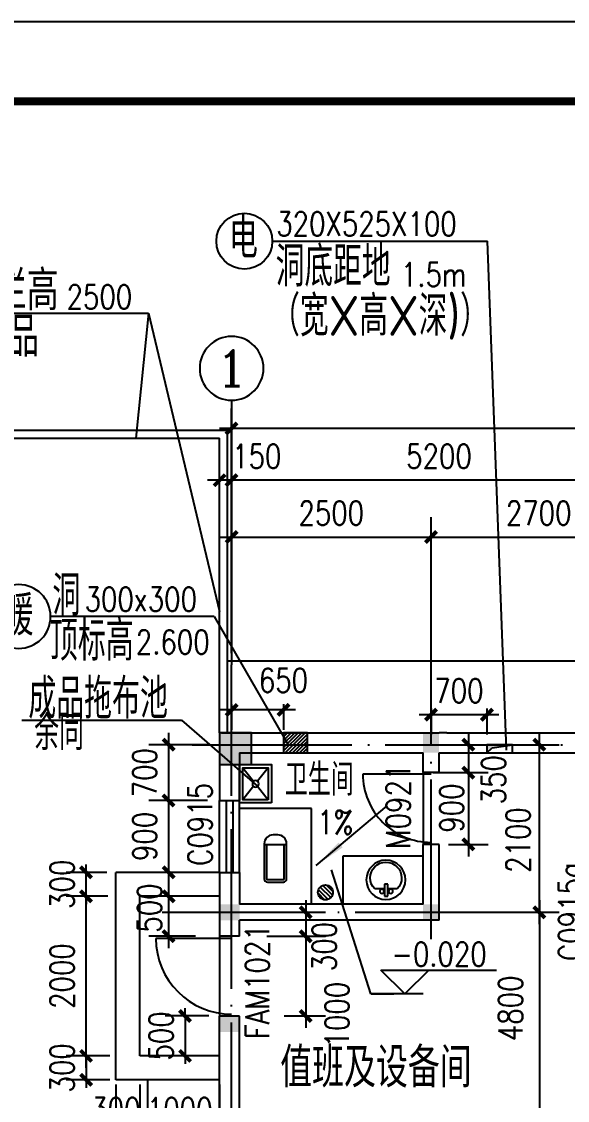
# Model space of a CAD drawing. Extents: x 575917 to 733065, y -270021 to -228021.
# Drawn here: x 672916 to 679758, y -241541 to -228021 of the extents above; entities that cross this region are included whole.
import ezdxf
from ezdxf.enums import TextEntityAlignment as Align

# ---------------------------------------------------------------- set-up
doc = ezdxf.new("R2010")
doc.units = 0
doc.header["$LTSCALE"] = 1000
doc.header["$MEASUREMENT"] = 0
doc.linetypes.add('DOTE', pattern=[2.42, 2, -0.2, 0.02, -0.2])
doc.layers.get('0').update_dxf_attribs({"linetype": 'CONTINUOUS'})
doc.layers.get('DEFPOINTS').update_dxf_attribs({"linetype": 'CONTINUOUS'})
for name, color, linetype in [('1', 3, 'CONTINUOUS'), ('APRO', 2, 'CONTINUOUS'), ('AXIS', 3, 'CONTINUOUS'), ('AXIS_TEXT', 3, 'CONTINUOUS'), ('COLUMN', 7, 'CONTINUOUS'), ('DIM', 3, 'CONTINUOUS'), ('DOTE', 1, 'DOTE'), ('EQUIP_地漏', 7, 'CONTINUOUS'), ('LEVL', 3, 'CONTINUOUS'), ('LVTRY', 6, 'CONTINUOUS'), ('PUB_DIM', 3, 'CONTINUOUS'), ('PUB_SYMB', 3, 'CONTINUOUS'), ('PUB_SYMB_TEXT', 7, 'CONTINUOUS'), ('PUB_TEXT', 7, 'CONTINUOUS'), ('PUB_TITLE', 4, 'CONTINUOUS'), ('SOLID_HATCH', 251, 'CONTINUOUS'), ('WALL', 151, 'CONTINUOUS'), ('WINDOW', 2, 'CONTINUOUS'), ('WINDOW_TEXT', 7, 'CONTINUOUS'), ('填充层', 8, 'CONTINUOUS')]:
    doc.layers.add(name, color=color, linetype=linetype)
doc.styles.add('-GBCBIGGBENOR', font='GBENOR.shx', dxfattribs={"bigfont": 'GBCBIG.shx'})
doc.styles.add('-HZTXTromand', font='romand.shx', dxfattribs={"bigfont": 'HZTXT.shx'})
doc.styles.add('-HZTXTSIMPLEX', font='SIMPLEX.shx', dxfattribs={"bigfont": 'HZTXT.shx'})
doc.styles.add('_GBCBIG', font='simplex.shx', dxfattribs={"bigfont": 'GBCBIG.shx'})
doc.styles.add('_HZTXT', font='txt.shx', dxfattribs={"width": 0.8, "bigfont": 'HZTXT.shx'})
doc.styles.add('_SIMPLEX', font='SIMPLEX.shx', dxfattribs={"width": 0.8})
doc.styles.add('COMPLEX', font='COMPLEX.shx')
doc.styles.add('dim_font', font='SIMPLEX.shx', dxfattribs={"width": 0.8})
doc.styles.add('SIMPLEX', font='SIMPLEX.SHX')
doc.styles.get("Standard").update_dxf_attribs({"font": 'txt.shx'})
doc.dimstyles.new('DIMN', dxfattribs={"dimtxt": 300, "dimasz": 100, "dimexe": 250, "dimexo": 300, "dimgap": 0, "dimtad": 0, "dimdec": 0, "dimzin": 0, "dimdsep": 46, "dimtxsty": 'dim_font', "dimblk": 'ARCHTICK', "dimcen": 0.09, "dimdle": 150, "dimclrt": 7, "dimazin": 0, "dimtfac": 1, "dimtdec": 0, "dimtix": 1, "dimtmove": 2, "dimatfit": 3, "dimldrblk": 'ARCHTICK', "dimfxl": 1, "dimtvp": 1, "dimtolj": 1, "dimtzin": 0, "dimarcsym": 0})

# ---------------------------------------------------------------- blocks, each defined once
blk = doc.blocks.new('831OOUV1')
for p, q in [((100, 0), (-100, 0)), ((-140, -40), (-140, -480)), ((-110, -40), (-110, -470)), ((100, -30), (-100, -30)), ((110, -470), (110, -40)), ((140, -480), (140, -40)), ((140, -470), (-140, -470)), ((-30, -590), (30, -590))]:
    blk.add_line(p, q)
for centre, radius, start, end in [((-100, -40), 40, 90, 180), ((100, -40), 40, 0, 90), ((-100, -40), 10, 90, 180), ((100, -40), 10, 0, 90), ((-30, -480), 110, 180, 270), ((30, -480), 110, 270, 0)]:
    blk.add_arc(centre, radius, start, end)
at = {"width": 0.8, "flags": 9}
for tag in ['XSIZE', 'YSIZE']:
    blk.add_attdef(tag, (0, 0), '', height=0.5, dxfattribs=at)
blk = doc.blocks.new('_E33IEP')
for p, q in [((135, 135), (135, 20)), ((44, -21), (44, 20)), ((44, 20), (194, 20)), ((194, 20), (194, -21)), ((194, -21), (44, -21)), ((135, -21), (135, -144))]:
    blk.add_line(p, q)
for centre, radius in [((248, -5), 246), ((106, 56), 26.7), ((105, -55), 26.7)]:
    blk.add_circle(centre, radius)
blk.add_arc((274, -5), 197, 225.2527, 134.7473)
at = {"style": 'dim_font', "width": 0.8, "flags": 9}
for tag in ['XSIZE', 'YSIZE']:
    blk.add_attdef(tag, (0, 0), '', height=0.5, dxfattribs=at)
at = {"width": 0.8, "flags": 9}
for tag in ['YSIZE', 'XSIZE']:
    blk.add_attdef(tag, (2, -251), '', height=150, dxfattribs=at)
blk = doc.blocks.new('_dblk')
blk.add_line((-0.45, 0), (-0.45, -0.95))
blk.add_arc((-0.45, 0), 0.95, 270, 0)
at = {"layer": 'WINDOW_TEXT', "style": 'SIMPLEX', "flags": 9}
blk.add_attdef('A', text='', height=1, dxfattribs=at).set_placement((0, 1.5), align=Align.MIDDLE)
blk = doc.blocks.new('_FZH')
for p, q in [((-0.5, 0.5), (-0.5, -0.5)), ((0.5, 0.5), (-0.5, 0.5)), ((0.5, -0.5), (0.5, 0.5)), ((-0.5, -0.5), (0.5, -0.5))]:
    blk.add_line(p, q)
at = {"layer": 'SOLID_HATCH'}
blk.add_solid([(0.5, 0.5), (0.5, -0.5), (-0.5, 0.5), (-0.5, -0.5)], dxfattribs=at)
blk = doc.blocks.new('_archtick')
at = {"const_width": 0.5}
blk.add_lwpolyline([(-0.7, -0.7), (0.7, 0.7)], dxfattribs=at)
blk = doc.blocks.new('*D1524')
at = {"layer": 'AXIS', "color": 0, "lineweight": -2, "transparency": 16777216}
for p, q in [((675548, -235935), (675548, -232871)), ((688248, -235935), (688248, -232871)), ((688398, -233121), (675398, -233121))]:
    blk.add_line(p, q, dxfattribs=at)
at = {"layer": 'DEFPOINTS', "color": 0, "transparency": 16777216}
for p in [(675548, -233121), (675548, -236235), (688248, -236235)]:
    blk.add_point(p, dxfattribs=at)
at = {"layer": 'AXIS', "color": 0, "lineweight": -2, "transparency": 16777216, "xscale": 100, "yscale": 100, "zscale": 100, "rotation": 180}
blk.add_blockref('_archtick', (675548, -233121), dxfattribs=at)
at = {"layer": 'AXIS', "color": 0, "lineweight": -2, "transparency": 16777216, "xscale": 100, "yscale": 100, "zscale": 100}
blk.add_blockref('_archtick', (688248, -233121), dxfattribs=at)
at = {"layer": 'AXIS', "color": 7, "transparency": 16777216, "insert": (681898, -232821), "char_height": 300, "attachment_point": 5, "style": 'dim_font'}
blk.add_mtext('\\A1;12700', dxfattribs=at)
blk = doc.blocks.new('*D1525')
at = {"layer": 'AXIS', "color": 0, "lineweight": -2, "transparency": 16777216}
for p, q in [((675548, -235783), (675548, -233519)), ((680748, -235783), (680748, -233519)), ((680898, -233769), (675398, -233769))]:
    blk.add_line(p, q, dxfattribs=at)
at = {"layer": 'DEFPOINTS', "color": 0, "transparency": 16777216}
for p in [(675548, -233769), (675548, -236083), (680748, -236083)]:
    blk.add_point(p, dxfattribs=at)
at = {"layer": 'AXIS', "color": 0, "lineweight": -2, "transparency": 16777216, "xscale": 100, "yscale": 100, "zscale": 100, "rotation": 180}
blk.add_blockref('_archtick', (675548, -233769), dxfattribs=at)
at = {"layer": 'AXIS', "color": 0, "lineweight": -2, "transparency": 16777216, "xscale": 100, "yscale": 100, "zscale": 100}
blk.add_blockref('_archtick', (680748, -233769), dxfattribs=at)
at = {"layer": 'AXIS', "color": 7, "transparency": 16777216, "insert": (678148, -233469), "char_height": 300, "attachment_point": 5, "style": 'dim_font'}
blk.add_mtext('\\A1;5200', dxfattribs=at)
blk = doc.blocks.new('*D1530')
at = {"layer": 'AXIS', "color": 0, "lineweight": -2, "transparency": 16777216}
for p, q in [((675398, -234958), (675398, -233519)), ((675548, -234983), (675548, -233519)), ((675698, -233769), (675248, -233769))]:
    blk.add_line(p, q, dxfattribs=at)
at = {"layer": 'DEFPOINTS', "color": 0, "transparency": 16777216}
for p in [(675398, -233769), (675398, -235258), (675548, -235283)]:
    blk.add_point(p, dxfattribs=at)
at = {"layer": 'AXIS', "color": 0, "lineweight": -2, "transparency": 16777216, "xscale": 100, "yscale": 100, "zscale": 100, "rotation": 180}
blk.add_blockref('_archtick', (675398, -233769), dxfattribs=at)
at = {"layer": 'AXIS', "color": 0, "lineweight": -2, "transparency": 16777216, "xscale": 100, "yscale": 100, "zscale": 100}
blk.add_blockref('_archtick', (675548, -233769), dxfattribs=at)
at = {"layer": 'AXIS', "color": 7, "transparency": 16777216, "insert": (675864, -233469), "char_height": 300, "attachment_point": 5, "style": 'dim_font'}
blk.add_mtext('\\A1;150', dxfattribs=at)
blk = doc.blocks.new('_axiso')
blk.add_circle((0, 0), 0.5)
at = {"layer": 'AXIS_TEXT', "style": 'COMPLEX', "width": 1.041667}
blk.add_attdef('A', text='', height=0.56, dxfattribs=at).set_placement((-0.25, -0.28), (0.25, -0.28), align=Align.FIT)
blk = doc.blocks.new('*D1535')
at = {"layer": 'DEFPOINTS', "color": 0, "transparency": 16777216}
for p in [(678224, -237084), (679406, -237084), (678224, -239183)]:
    blk.add_point(p, dxfattribs=at)
at = {"layer": 'PUB_DIM', "color": 0, "lineweight": -2, "transparency": 16777216}
for p, q in [((679406, -239333), (679406, -236934)), ((678524, -237084), (679656, -237084)), ((678524, -239183), (679656, -239183))]:
    blk.add_line(p, q, dxfattribs=at)
at = {"layer": 'PUB_DIM', "color": 0, "lineweight": -2, "transparency": 16777216, "xscale": 100, "yscale": 100, "zscale": 100}
for p, rotation in [((679406, -237084), 90), ((679406, -239183), 270)]:
    blk.add_blockref('_archtick', p, dxfattribs=dict(at, rotation=rotation))
at = {"layer": 'PUB_DIM', "color": 7, "transparency": 16777216, "insert": (679140, -238279), "char_height": 300, "attachment_point": 5, "rotation": 90, "style": 'dim_font'}
blk.add_mtext('\\A1;2100', dxfattribs=at)
blk = doc.blocks.new('_wblk')
for p, q in [((-0.5, 0.5), (0.5, 0.5)), ((0.5, 0.167), (-0.5, 0.167)), ((0.5, -0.167), (-0.5, -0.167)), ((-0.5, -0.5), (0.5, -0.5))]:
    blk.add_line(p, q)
at = {"layer": 'WINDOW_TEXT', "style": 'SIMPLEX', "flags": 9}
blk.add_attdef('A', text='', height=1, dxfattribs=at).set_placement((0, 1.5), align=Align.MIDDLE)
blk = doc.blocks.new('*D1537')
at = {"layer": 'DEFPOINTS', "color": 0, "transparency": 16777216}
for p in [(675691, -239183), (675691, -239483), (676477, -239483)]:
    blk.add_point(p, dxfattribs=at)
at = {"layer": 'PUB_DIM', "color": 0, "lineweight": -2, "transparency": 16777216}
for p, q in [((676477, -239033), (676477, -239633)), ((675991, -239183), (676727, -239183)), ((675991, -239483), (676727, -239483))]:
    blk.add_line(p, q, dxfattribs=at)
at = {"layer": 'PUB_DIM', "color": 0, "lineweight": -2, "transparency": 16777216, "xscale": 100, "yscale": 100, "zscale": 100}
for p, rotation in [((676477, -239183), 90), ((676477, -239483), 270)]:
    blk.add_blockref('_archtick', p, dxfattribs=dict(at, rotation=rotation))
at = {"layer": 'PUB_DIM', "color": 7, "transparency": 16777216, "insert": (676709, -239613), "char_height": 300, "attachment_point": 5, "rotation": 90, "style": 'dim_font'}
blk.add_mtext('\\A1;300', dxfattribs=at)
blk = doc.blocks.new('831PRF17')
for p, q in [((-250, -50), (-39, -219)), ((39, -219), (250, -50)), ((-250, -450), (-39, -281)), ((39, -281), (250, -450))]:
    blk.add_line(p, q)
for points in [[(300, -500), (300, 0), (-300, 0), (-300, -500)], [(250, -450), (250, -50), (-250, -50), (-250, -450)]]:
    blk.add_lwpolyline(points, close=True)
blk.add_circle((0, -250), 50)
at = {"width": 0.8, "flags": 9}
for tag in ['XSIZE', 'YSIZE']:
    blk.add_attdef(tag, (0, 0), '', height=0.5, dxfattribs=at)
blk = doc.blocks.new('*D1539')
at = {"layer": 'DEFPOINTS', "color": 0, "transparency": 16777216}
for p in [(678048, -234481), (675548, -235550), (678048, -235550)]:
    blk.add_point(p, dxfattribs=at)
at = {"layer": 'PUB_DIM', "color": 0, "lineweight": -2, "transparency": 16777216}
for p, q in [((675548, -235250), (675548, -234231)), ((678048, -235250), (678048, -234231)), ((675398, -234481), (678198, -234481))]:
    blk.add_line(p, q, dxfattribs=at)
at = {"layer": 'PUB_DIM', "color": 0, "lineweight": -2, "transparency": 16777216, "xscale": 100, "yscale": 100, "zscale": 100, "rotation": 180}
blk.add_blockref('_archtick', (675548, -234481), dxfattribs=at)
at = {"layer": 'PUB_DIM', "color": 0, "lineweight": -2, "transparency": 16777216, "xscale": 100, "yscale": 100, "zscale": 100}
blk.add_blockref('_archtick', (678048, -234481), dxfattribs=at)
at = {"layer": 'PUB_DIM', "color": 7, "transparency": 16777216, "insert": (676798, -234181), "char_height": 300, "attachment_point": 5, "style": 'dim_font'}
blk.add_mtext('\\A1;2500', dxfattribs=at)
blk = doc.blocks.new('*D1540')
at = {"layer": 'DEFPOINTS', "color": 0, "transparency": 16777216}
for p in [(680748, -234481), (678048, -235550), (680748, -235550)]:
    blk.add_point(p, dxfattribs=at)
at = {"layer": 'PUB_DIM', "color": 0, "lineweight": -2, "transparency": 16777216}
for p, q in [((678048, -235250), (678048, -234231)), ((680748, -235250), (680748, -234231)), ((677898, -234481), (680898, -234481))]:
    blk.add_line(p, q, dxfattribs=at)
at = {"layer": 'PUB_DIM', "color": 0, "lineweight": -2, "transparency": 16777216, "xscale": 100, "yscale": 100, "zscale": 100, "rotation": 180}
blk.add_blockref('_archtick', (678048, -234481), dxfattribs=at)
at = {"layer": 'PUB_DIM', "color": 0, "lineweight": -2, "transparency": 16777216, "xscale": 100, "yscale": 100, "zscale": 100}
blk.add_blockref('_archtick', (680748, -234481), dxfattribs=at)
at = {"layer": 'PUB_DIM', "color": 7, "transparency": 16777216, "insert": (679398, -234181), "char_height": 300, "attachment_point": 5, "style": 'dim_font'}
blk.add_mtext('\\A1;2700', dxfattribs=at)
blk = doc.blocks.new('*D1558')
at = {"layer": 'DEFPOINTS', "color": 0, "transparency": 16777216}
for p in [(675548, -237084), (674759, -237783), (675548, -237783)]:
    blk.add_point(p, dxfattribs=at)
at = {"layer": 'PUB_DIM', "color": 0, "lineweight": -2, "transparency": 16777216}
for p, q in [((674759, -236934), (674759, -237933)), ((675248, -237084), (674509, -237084)), ((675248, -237783), (674509, -237783))]:
    blk.add_line(p, q, dxfattribs=at)
at = {"layer": 'PUB_DIM', "color": 0, "lineweight": -2, "transparency": 16777216, "xscale": 100, "yscale": 100, "zscale": 100}
for p, rotation in [((674759, -237084), 90), ((674759, -237783), 270)]:
    blk.add_blockref('_archtick', p, dxfattribs=dict(at, rotation=rotation))
at = {"layer": 'PUB_DIM', "color": 7, "transparency": 16777216, "insert": (674459, -237434), "char_height": 300, "attachment_point": 5, "rotation": 90, "style": 'dim_font'}
blk.add_mtext('\\A1;700', dxfattribs=at)
blk = doc.blocks.new('*D1559')
at = {"layer": 'DEFPOINTS', "color": 0, "transparency": 16777216}
for p in [(675523, -237783), (674759, -238683), (675523, -238683)]:
    blk.add_point(p, dxfattribs=at)
at = {"layer": 'PUB_DIM', "color": 0, "lineweight": -2, "transparency": 16777216}
for p, q in [((674759, -237633), (674759, -238833)), ((675223, -237783), (674509, -237783)), ((675223, -238683), (674509, -238683))]:
    blk.add_line(p, q, dxfattribs=at)
at = {"layer": 'PUB_DIM', "color": 0, "lineweight": -2, "transparency": 16777216, "xscale": 100, "yscale": 100, "zscale": 100}
for p, rotation in [((674759, -237783), 90), ((674759, -238683), 270)]:
    blk.add_blockref('_archtick', p, dxfattribs=dict(at, rotation=rotation))
at = {"layer": 'PUB_DIM', "color": 7, "transparency": 16777216, "insert": (674459, -238233), "char_height": 300, "attachment_point": 5, "rotation": 90, "style": 'dim_font'}
blk.add_mtext('\\A1;900', dxfattribs=at)
blk = doc.blocks.new('*D1589')
at = {"layer": 'DEFPOINTS', "color": 0, "transparency": 16777216}
for p in [(675908, -239483), (675908, -240483), (676477, -240483)]:
    blk.add_point(p, dxfattribs=at)
at = {"layer": 'PUB_DIM', "color": 0, "lineweight": -2, "transparency": 16777216}
for p, q in [((676477, -239333), (676477, -240633)), ((676208, -239483), (676727, -239483)), ((676208, -240483), (676727, -240483))]:
    blk.add_line(p, q, dxfattribs=at)
at = {"layer": 'PUB_DIM', "color": 0, "lineweight": -2, "transparency": 16777216, "xscale": 100, "yscale": 100, "zscale": 100}
for p, rotation in [((676477, -239483), 90), ((676477, -240483), 270)]:
    blk.add_blockref('_archtick', p, dxfattribs=dict(at, rotation=rotation))
at = {"layer": 'PUB_DIM', "color": 7, "transparency": 16777216, "insert": (676870, -240466), "char_height": 300, "attachment_point": 5, "rotation": 90, "style": 'dim_font'}
blk.add_mtext('\\A1;1000', dxfattribs=at)
blk = doc.blocks.new('*D1596')
at = {"layer": 'DEFPOINTS', "color": 0, "transparency": 16777216}
for p in [(677775, -237084), (677775, -237433), (678516, -237433)]:
    blk.add_point(p, dxfattribs=at)
at = {"layer": 'PUB_DIM', "color": 0, "lineweight": -2, "transparency": 16777216}
for p, q in [((678516, -236934), (678516, -237583)), ((678075, -237084), (678766, -237084)), ((678075, -237433), (678766, -237433))]:
    blk.add_line(p, q, dxfattribs=at)
at = {"layer": 'PUB_DIM', "color": 0, "lineweight": -2, "transparency": 16777216, "xscale": 100, "yscale": 100, "zscale": 100}
for p, rotation in [((678516, -237084), 90), ((678516, -237433), 270)]:
    blk.add_blockref('_archtick', p, dxfattribs=dict(at, rotation=rotation))
at = {"layer": 'PUB_DIM', "color": 7, "transparency": 16777216, "insert": (678832, -237523), "char_height": 300, "attachment_point": 5, "rotation": 90, "style": 'dim_font'}
blk.add_mtext('\\A1;350', dxfattribs=at)
blk = doc.blocks.new('*D1597')
at = {"layer": 'DEFPOINTS', "color": 0, "transparency": 16777216}
for p in [(677966, -237433), (677966, -238333), (678516, -238333)]:
    blk.add_point(p, dxfattribs=at)
at = {"layer": 'PUB_DIM', "color": 0, "lineweight": -2, "transparency": 16777216}
for p, q in [((678516, -237283), (678516, -238483)), ((678266, -237433), (678766, -237433)), ((678266, -238333), (678766, -238333))]:
    blk.add_line(p, q, dxfattribs=at)
at = {"layer": 'PUB_DIM', "color": 0, "lineweight": -2, "transparency": 16777216, "xscale": 100, "yscale": 100, "zscale": 100}
for p, rotation in [((678516, -237433), 90), ((678516, -238333), 270)]:
    blk.add_blockref('_archtick', p, dxfattribs=dict(at, rotation=rotation))
at = {"layer": 'PUB_DIM', "color": 7, "transparency": 16777216, "insert": (678307, -237878), "char_height": 300, "attachment_point": 5, "rotation": 90, "style": 'dim_font'}
blk.add_mtext('\\A1;900', dxfattribs=at)
blk = doc.blocks.new('*D1607')
at = {"layer": 'DEFPOINTS', "color": 0, "transparency": 16777216}
for p in [(678048, -236331), (678748, -236331), (678048, -236707)]:
    blk.add_point(p, dxfattribs=at)
at = {"layer": 'PUB_DIM', "color": 0, "lineweight": -2, "transparency": 16777216}
for p, q in [((678898, -236707), (677898, -236707)), ((678048, -236631), (678048, -236957)), ((678748, -236631), (678748, -236957))]:
    blk.add_line(p, q, dxfattribs=at)
at = {"layer": 'PUB_DIM', "color": 0, "lineweight": -2, "transparency": 16777216, "xscale": 100, "yscale": 100, "zscale": 100, "rotation": 180}
blk.add_blockref('_archtick', (678048, -236707), dxfattribs=at)
at = {"layer": 'PUB_DIM', "color": 0, "lineweight": -2, "transparency": 16777216, "xscale": 100, "yscale": 100, "zscale": 100}
blk.add_blockref('_archtick', (678748, -236707), dxfattribs=at)
at = {"layer": 'PUB_DIM', "color": 7, "transparency": 16777216, "insert": (678398, -236407), "char_height": 300, "attachment_point": 5, "style": 'dim_font'}
blk.add_mtext('\\A1;700', dxfattribs=at)
blk = doc.blocks.new('*D1610')
at = {"layer": 'DEFPOINTS', "color": 0, "transparency": 16777216}
for p in [(675548, -236278), (676199, -236277), (675549, -236648)]:
    blk.add_point(p, dxfattribs=at)
at = {"layer": 'PUB_DIM', "color": 0, "lineweight": -2, "transparency": 16777216}
for p, q in [((675549, -236578), (675549, -236898)), ((676199, -236577), (676199, -236897)), ((676349, -236647), (675399, -236648))]:
    blk.add_line(p, q, dxfattribs=at)
at = {"layer": 'PUB_DIM', "color": 0, "lineweight": -2, "transparency": 16777216, "xscale": 100, "yscale": 100, "zscale": 100}
for p, rotation in [((675549, -236648), 180.0280693005128), ((676199, -236647), 0.02806930051279189)]:
    blk.add_blockref('_archtick', p, dxfattribs=dict(at, rotation=rotation))
at = {"layer": 'PUB_DIM', "color": 7, "transparency": 16777216, "insert": (676199, -236277), "char_height": 300, "attachment_point": 5, "rotation": 0.0281, "style": 'dim_font'}
blk.add_mtext('\\A1;650', dxfattribs=at)
blk = doc.blocks.new('*D1612')
at = {"layer": 'DEFPOINTS', "color": 0, "transparency": 16777216}
for p in [(674320, -240983), (673724, -241283), (674320, -241283)]:
    blk.add_point(p, dxfattribs=at)
at = {"layer": 'PUB_DIM', "color": 0, "lineweight": -2, "transparency": 16777216}
for p, q in [((673724, -240983), (673724, -240883)), ((674020, -240983), (673474, -240983)), ((673724, -240983), (673724, -241283)), ((674020, -241283), (673474, -241283)), ((673724, -241283), (673724, -241383))]:
    blk.add_line(p, q, dxfattribs=at)
at = {"layer": 'PUB_DIM', "color": 0, "lineweight": -2, "transparency": 16777216, "xscale": 100, "yscale": 100, "zscale": 100}
for p, rotation in [((673724, -240983), 270), ((673724, -241283), 90)]:
    blk.add_blockref('_archtick', p, dxfattribs=dict(at, rotation=rotation))
at = {"layer": 'PUB_DIM', "color": 7, "transparency": 16777216, "insert": (673424, -241133), "char_height": 300, "attachment_point": 5, "rotation": 90, "style": 'dim_font'}
blk.add_mtext('\\A1;300', dxfattribs=at)
blk = doc.blocks.new('*D1613')
at = {"layer": 'DEFPOINTS', "color": 0, "transparency": 16777216}
for p in [(673724, -238983), (674297, -238983), (674297, -240983)]:
    blk.add_point(p, dxfattribs=at)
at = {"layer": 'PUB_DIM', "color": 0, "lineweight": -2, "transparency": 16777216}
for p, q in [((673724, -241133), (673724, -238833)), ((673997, -238983), (673474, -238983)), ((673997, -240983), (673474, -240983))]:
    blk.add_line(p, q, dxfattribs=at)
at = {"layer": 'PUB_DIM', "color": 0, "lineweight": -2, "transparency": 16777216, "xscale": 100, "yscale": 100, "zscale": 100}
for p, rotation in [((673724, -238983), 90), ((673724, -240983), 270)]:
    blk.add_blockref('_archtick', p, dxfattribs=dict(at, rotation=rotation))
at = {"layer": 'PUB_DIM', "color": 7, "transparency": 16777216, "insert": (673424, -239983), "char_height": 300, "attachment_point": 5, "rotation": 90, "style": 'dim_font'}
blk.add_mtext('\\A1;2000', dxfattribs=at)
blk = doc.blocks.new('*D1614')
at = {"layer": 'DEFPOINTS', "color": 0, "transparency": 16777216}
for p in [(673724, -238683), (674285, -238683), (674285, -238983)]:
    blk.add_point(p, dxfattribs=at)
at = {"layer": 'PUB_DIM', "color": 0, "lineweight": -2, "transparency": 16777216}
for p, q in [((673724, -238683), (673724, -238583)), ((673985, -238683), (673474, -238683)), ((673724, -238983), (673724, -238683)), ((673985, -238983), (673474, -238983)), ((673724, -238983), (673724, -239083))]:
    blk.add_line(p, q, dxfattribs=at)
at = {"layer": 'PUB_DIM', "color": 0, "lineweight": -2, "transparency": 16777216, "xscale": 100, "yscale": 100, "zscale": 100}
for p, rotation in [((673724, -238683), 270), ((673724, -238983), 90)]:
    blk.add_blockref('_archtick', p, dxfattribs=dict(at, rotation=rotation))
at = {"layer": 'PUB_DIM', "color": 7, "transparency": 16777216, "insert": (673424, -238833), "char_height": 300, "attachment_point": 5, "rotation": 90, "style": 'dim_font'}
blk.add_mtext('\\A1;300', dxfattribs=at)
blk = doc.blocks.new('*D1615')
at = {"layer": 'DEFPOINTS', "color": 0, "transparency": 16777216}
for p in [(675561, -240483), (674965, -240983), (675561, -240983)]:
    blk.add_point(p, dxfattribs=at)
at = {"layer": 'PUB_DIM', "color": 0, "lineweight": -2, "transparency": 16777216}
for p, q in [((674965, -240483), (674965, -240383)), ((675261, -240483), (674715, -240483)), ((674965, -240483), (674965, -240983)), ((675261, -240983), (674715, -240983)), ((674965, -240983), (674965, -241083))]:
    blk.add_line(p, q, dxfattribs=at)
at = {"layer": 'PUB_DIM', "color": 0, "lineweight": -2, "transparency": 16777216, "xscale": 100, "yscale": 100, "zscale": 100}
for p, rotation in [((674965, -240483), 270), ((674965, -240983), 90)]:
    blk.add_blockref('_archtick', p, dxfattribs=dict(at, rotation=rotation))
at = {"layer": 'PUB_DIM', "color": 7, "transparency": 16777216, "insert": (674665, -240733), "char_height": 300, "attachment_point": 5, "rotation": 90, "style": 'dim_font'}
blk.add_mtext('\\A1;500', dxfattribs=at)
blk = doc.blocks.new('*D1616')
at = {"layer": 'DEFPOINTS', "color": 0, "transparency": 16777216}
for p in [(675398, -238983), (674759, -239483), (675398, -239483)]:
    blk.add_point(p, dxfattribs=at)
at = {"layer": 'PUB_DIM', "color": 0, "lineweight": -2, "transparency": 16777216}
for p, q in [((674759, -238833), (674759, -239633)), ((675098, -238983), (674509, -238983)), ((675098, -239483), (674509, -239483))]:
    blk.add_line(p, q, dxfattribs=at)
at = {"layer": 'PUB_DIM', "color": 0, "lineweight": -2, "transparency": 16777216, "xscale": 100, "yscale": 100, "zscale": 100}
for p, rotation in [((674759, -238983), 90), ((674759, -239483), 270)]:
    blk.add_blockref('_archtick', p, dxfattribs=dict(at, rotation=rotation))
at = {"layer": 'PUB_DIM', "color": 7, "transparency": 16777216, "insert": (674520, -239130), "char_height": 300, "attachment_point": 5, "rotation": 90, "style": 'dim_font'}
blk.add_mtext('\\A1;500', dxfattribs=at)
blk = doc.blocks.new('*D1617')
at = {"layer": 'DEFPOINTS', "color": 0, "transparency": 16777216}
for p in [(674398, -241043), (675398, -241043), (675398, -241955)]:
    blk.add_point(p, dxfattribs=at)
at = {"layer": 'PUB_DIM', "color": 0, "lineweight": -2, "transparency": 16777216}
for p, q in [((674398, -241343), (674398, -242205)), ((675398, -241343), (675398, -242205)), ((674248, -241955), (675548, -241955))]:
    blk.add_line(p, q, dxfattribs=at)
at = {"layer": 'PUB_DIM', "color": 0, "lineweight": -2, "transparency": 16777216, "xscale": 100, "yscale": 100, "zscale": 100, "rotation": 180}
blk.add_blockref('_archtick', (674398, -241955), dxfattribs=at)
at = {"layer": 'PUB_DIM', "color": 0, "lineweight": -2, "transparency": 16777216, "xscale": 100, "yscale": 100, "zscale": 100}
blk.add_blockref('_archtick', (675398, -241955), dxfattribs=at)
at = {"layer": 'PUB_DIM', "color": 7, "transparency": 16777216, "insert": (674898, -241655), "char_height": 300, "attachment_point": 5, "style": 'dim_font'}
blk.add_mtext('\\A1;1000', dxfattribs=at)
blk = doc.blocks.new('*D1618')
at = {"layer": 'DEFPOINTS', "color": 0, "transparency": 16777216}
for p in [(674098, -241043), (674398, -241043), (674098, -241955)]:
    blk.add_point(p, dxfattribs=at)
at = {"layer": 'PUB_DIM', "color": 0, "lineweight": -2, "transparency": 16777216}
for p, q in [((674098, -241343), (674098, -242205)), ((674398, -241343), (674398, -242205)), ((674548, -241955), (673948, -241955))]:
    blk.add_line(p, q, dxfattribs=at)
at = {"layer": 'PUB_DIM', "color": 0, "lineweight": -2, "transparency": 16777216, "xscale": 100, "yscale": 100, "zscale": 100, "rotation": 180}
blk.add_blockref('_archtick', (674098, -241955), dxfattribs=at)
at = {"layer": 'PUB_DIM', "color": 0, "lineweight": -2, "transparency": 16777216, "xscale": 100, "yscale": 100, "zscale": 100}
blk.add_blockref('_archtick', (674398, -241955), dxfattribs=at)
at = {"layer": 'PUB_DIM', "color": 7, "transparency": 16777216, "insert": (674098, -241655), "char_height": 300, "attachment_point": 5, "style": 'dim_font'}
blk.add_mtext('\\A1;300', dxfattribs=at)
blk = doc.blocks.new('$TwtSys$00000141')
for p, q in [((-94, 8), (-10, 92)), ((-94, 8), (-10, 92)), ((-87, -35), (35, 87)), ((-87, -35), (35, 87)), ((-66, -66), (66, 66)), ((-66, -66), (66, 66)), ((-32, -87), (88, 33)), ((-32, -87), (88, 33)), ((11, -92), (92, -11)), ((11, -92), (92, -11))]:
    blk.add_line(p, q)
blk.add_circle((0, 0), 94)
blk.add_circle((0, 0), 94)
blk = doc.blocks.new('_ARROW')
blk.add_solid([(0, 0), (-1, 0.1), (-1, -0.1)])
blk = doc.blocks.new('*D1627')
at = {"layer": 'DEFPOINTS', "color": 0, "transparency": 16777216}
for p in [(677845, -239183), (677845, -243983), (679406, -243983)]:
    blk.add_point(p, dxfattribs=at)
at = {"layer": 'PUB_DIM', "color": 0, "lineweight": -2, "transparency": 16777216}
for p, q in [((679406, -239033), (679406, -244133)), ((678145, -239183), (679656, -239183)), ((678145, -243983), (679656, -243983))]:
    blk.add_line(p, q, dxfattribs=at)
at = {"layer": 'PUB_DIM', "color": 0, "lineweight": -2, "transparency": 16777216, "xscale": 100, "yscale": 100, "zscale": 100}
for p, rotation in [((679406, -239183), 90), ((679406, -243983), 270)]:
    blk.add_blockref('_archtick', p, dxfattribs=dict(at, rotation=rotation))
at = {"layer": 'PUB_DIM', "color": 7, "transparency": 16777216, "insert": (679045, -240387), "char_height": 300, "attachment_point": 5, "rotation": 90, "style": 'dim_font'}
blk.add_mtext('\\A1;4800', dxfattribs=at)

msp = doc.modelspace()

# ---------------------------------------------------------------- hatches: boundary and pattern name
at = {"layer": '填充层'}
h = msp.add_hatch(dxfattribs=at)
h.set_pattern_fill('ANSI31', color=256, scale=250, style=0)
h.set_pattern_definition([(45, (704812.387, -243152.78), (-22.097087, 22.097087), [])])
h.paths.add_polyline_path([(676498.6, -236933.4), (676199, -236933.4), (676199, -237183.4), (676498.6, -237183.4)])
msp.add_hatch(color=256, dxfattribs=at).paths.add_polyline_path([(678814.3, -237122.8), (679068.4, -237083.4), (678748.4, -237083.4), (678748.4, -237183.4)])

# ---------------------------------------------------------------- linework, layer by layer
for p, q in [((672096.9, -231676.6), (674504.8, -231676.6)), ((674504.8, -231676.6), (674348.4, -233240.1)), ((674504.8, -231676.6), (675398.4, -235413.7)), ((672352.4, -233140.1), (675498.4, -233140.1)), ((675498.4, -236933.4), (675498.4, -233140.1)), ((672348.4, -233240.1), (675398.4, -233240.1)), ((675398.4, -236933.4), (675398.4, -233240.1)), ((677948.4, -237433.4), (677948.4, -238333.4)), ((674098.4, -241283.4), (674098.4, -238683.4)), ((675398.4, -238683.4), (674098.4, -238683.4)), ((674398.4, -240983.4), (674398.4, -238983.4)), ((675398.4, -238983.4), (674398.4, -238983.4)), ((675398.4, -240983.4), (674398.4, -240983.4)), ((675398.4, -241283.4), (674098.4, -241283.4))]:
    msp.add_line(p, q)
at = {"ltscale": 2}
for p, q in [((672918.7, -236777.2), (674922.3, -236777.2)), ((674922.3, -236777.2), (675873.4, -237604.6))]:
    msp.add_line(p, q, dxfattribs=at)
at = {"extrusion": (0, 0, -1)}
msp.add_ellipse((672880, -235476.8, 6.2), major_axis=(282.8, 282.8), ratio=1, start_param=3.9269908, end_param=10.2101761, dxfattribs=at)
at = {"layer": 'APRO'}
for p, q in [((675498.4, -236033.4), (681595.3, -236033.4)), ((674498.4, -245033.4), (674498.4, -241283.4))]:
    msp.add_line(p, q, dxfattribs=at)
at = {"layer": 'AXIS'}
msp.add_line((675548.4, -232766.9), (675548.4, -236083.4), dxfattribs=at)
at = {"layer": 'AXIS', "color": 6}
msp.add_lwpolyline([(676498.6, -236933.4), (676199, -236933.4), (676199, -237183.4), (676498.6, -237183.4)], close=True, dxfattribs=at)
at = {"layer": 'DIM'}
for points in [[(678148.4, -236933.4), (677948.4, -236933.4), (678148.4, -237183.4), (677948.4, -237183.4)], [(675648.4, -239083.4), (675398.4, -239083.4), (675648.4, -239283.4), (675398.4, -239283.4)], [(678148.4, -239083.7), (677948.4, -239083.7), (678148.4, -239283.7), (677948.4, -239283.7)], [(675648.4, -240483.4), (675398.4, -240483.4), (675648.4, -240683.4), (675398.4, -240683.4)]]:
    msp.add_solid(points, dxfattribs=at)
at = {"layer": 'DOTE', "linetype": 'DOTE'}
for p, q in [((678048.4, -239518.2), (678048.4, -235243.5)), ((675548.4, -244983.4), (675548.4, -236083.4)), ((675055, -237083.7), (688734.7, -237083.7))]:
    msp.add_line(p, q, dxfattribs=at)
at = {"layer": 'DOTE'}
msp.add_line((674678.5, -239183.4), (678719.5, -239183.4), dxfattribs=at)
at = {"layer": 'LEVL'}
for p, q in [((677294.2, -240207), (676799.8, -238652.3)), ((677719.1, -240207), (677419.1, -239907)), ((677419.1, -239907), (678019.1, -239907)), ((678019.1, -239907), (677719.1, -240207)), ((677719.1, -239907), (678869.4, -239907)), ((677951, -240207), (677294.2, -240207)), ((677294.2, -240207), (677583.5, -240207))]:
    msp.add_line(p, q, dxfattribs=at)
at = {"layer": 'LVTRY'}
for p, q in [((678748.4, -237183.4), (678814.3, -237122.8)), ((678814.3, -237122.8), (679068.4, -237083.4)), ((676548.4, -237883.4), (675648.4, -237883.4)), ((676548.4, -239083.4), (676548.4, -237883.4)), ((676948.4, -239083.4), (676948.4, -238475.5)), ((676948.4, -238475.5), (677948.4, -238475.5)), ((675398.4, -239483.4), (675398.4, -240483.4))]:
    msp.add_line(p, q, dxfattribs=at)
msp.add_lwpolyline([(678748.4, -237183.4), (679068.4, -237183.4), (679068.4, -237083.4), (678748.4, -237083.4)], close=True, dxfattribs=at)
at = {"layer": 'PUB_SYMB'}
msp.add_lwpolyline([(676608.3, -238597.3), (677498.3, -237850.5)], dxfattribs=at)
at = {"layer": 'PUB_TEXT'}
for p, q in [((676058.3, -230773.4), (678754.3, -230773.4)), ((678995.3, -237152.1), (678754.3, -230773.4)), ((675330, -235476, -4.5), (673280, -235476, 5.3)), ((675330, -235476, -4.5), (676255.6, -237083.7))]:
    msp.add_line(p, q, dxfattribs=at)
msp.add_circle((675708.1, -230773.4), 350.2, dxfattribs=at)
at = {"layer": 'PUB_TITLE'}
msp.add_lwpolyline([(658765.4, -270021.2), (658765.4, -228021.2), (733065.4, -228021.2), (733065.4, -270021.2)], close=True, dxfattribs=at)
msp.add_lwpolyline([(658765.4, -270021.2), (658765.4, -228021.2), (733065.4, -228021.2), (733065.4, -270021.2)], close=True, dxfattribs=at)
at = {"layer": 'PUB_TITLE', "const_width": 100}
msp.add_lwpolyline([(661265.4, -269021.2), (732065.4, -269021.2), (732065.4, -229021.2), (661265.4, -229021.2)], close=True, dxfattribs=at)
msp.add_lwpolyline([(661265.4, -269021.2), (732065.4, -269021.2), (732065.4, -229021.2), (661265.4, -229021.2)], close=True, dxfattribs=at)
at = {"layer": 'WALL'}
for p, q in [((675398.4, -236958.4), (675398.4, -237783.4)), ((675423.4, -236933.4), (678148.4, -236933.4)), ((678248.4, -236933.4), (678148.4, -236933.4)), ((678248.4, -236933.4), (682698.4, -236933.4)), ((675648.4, -237183.4), (677948.4, -237183.4)), ((675648.4, -237183.4), (675648.4, -237783.4)), ((677948.4, -237433.4), (677948.4, -237183.4)), ((678148.4, -237183.4), (678248.4, -237183.4)), ((678148.4, -237433.4), (678148.4, -237183.4)), ((678248.4, -237183.4), (680623.4, -237183.4)), ((678148.4, -237433.4), (677948.4, -237433.4)), ((675398.4, -237783.4), (675648.4, -237783.4)), ((677948.4, -239083.4), (677948.4, -238333.4)), ((678148.4, -238333.4), (677948.4, -238333.4)), ((678148.4, -239283.4), (678148.4, -238333.4)), ((675398.4, -238683.4), (675398.4, -239483.4)), ((675398.4, -238683.4), (675648.4, -238683.4)), ((675648.4, -238683.4), (675648.4, -239083.4)), ((677948.4, -239083.4), (675648.4, -239083.4)), ((678148.4, -239283.4), (675646.9, -239283.4)), ((675646.9, -239483.4), (675646.9, -239283.4)), ((675646.9, -239483.4), (675398.4, -239483.4)), ((675398.4, -244108.4), (675398.4, -240483.4)), ((675648.4, -240483.4), (675398.4, -240483.4)), ((675648.4, -241383.4), (675648.4, -240483.4)), ((675398.4, -241183.4), (675398.4, -240983.4)), ((675648.4, -243883.4), (675648.4, -241383.4))]:
    msp.add_line(p, q, dxfattribs=at)

# ---------------------------------------------------------------- block references
at = {"layer": 'AXIS'}
ref = msp.add_blockref('_axiso', (675548.3, -232366.9), dxfattribs=dict(at, xscale=-800, yscale=800, zscale=800))
ref.add_attrib('A', '1', dxfattribs={"layer": 'AXIS_TEXT', "height": 448, "style": 'COMPLEX', "width": 2.083333}).set_placement((675348.3, -232590.9), (675748.3, -232590.9), align=Align.FIT)
at = {"layer": 'COLUMN', "xscale": 400, "yscale": 400, "zscale": 400}
msp.add_blockref('_FZH', (675598.4, -237133.4), dxfattribs=at)
at = {"layer": 'EQUIP_地漏', "rotation": 270}
msp.add_blockref('$TwtSys$00000141', (676725, -238933.9), dxfattribs=at)
at = {"layer": 'LVTRY', "xscale": -0.7999999999883585, "yscale": 0.7999999999883585, "zscale": 0.8, "rotation": 90}
msp.add_blockref('831PRF17', (675648.4, -237573.4), dxfattribs=at)
at = {"layer": 'LVTRY', "rotation": 180}
msp.add_blockref('831OOUV1', (676097.7, -238803.9), dxfattribs=at)
at = {"layer": 'LVTRY', "xscale": -1, "rotation": 270}
msp.add_blockref('_E33IEP', (677487.6, -239025.5), dxfattribs=at)
at = {"layer": 'PUB_SYMB', "xscale": 399.9999999999898, "yscale": 400, "zscale": 400, "rotation": 220.0040163676734}
msp.add_blockref('_ARROW', (676608.3, -238597.3), dxfattribs=at)
at = {"layer": 'WINDOW'}
ref = msp.add_blockref('_dblk', (678048.4, -237857.2), dxfattribs=dict(at, xscale=900, yscale=900, zscale=2100, rotation=270))
ref.add_attrib('A', 'M0921', dxfattribs={"layer": 'WINDOW_TEXT', "height": 300, "rotation": 90, "style": '_SIMPLEX', "width": 0.8, "flags": 8}).set_placement((677637.3, -237857.2), align=Align.MIDDLE)
ref = msp.add_blockref('_wblk', (675523.4, -238233.4), dxfattribs=dict(at, xscale=900, yscale=250, zscale=1500, rotation=90))
ref.add_attrib('A', 'C0915', dxfattribs={"layer": 'WINDOW_TEXT', "height": 300, "rotation": 90, "style": '_SIMPLEX', "width": 0.8, "flags": 8}).set_placement((675153.9, -238082), align=Align.MIDDLE)
ref = msp.add_blockref('_wblk', (680748.4, -239383.6), dxfattribs=dict(at, xscale=-900, yscale=199.9999999999999, zscale=1500, rotation=270))
ref.add_attrib('A', 'C0915a', dxfattribs={"layer": 'WINDOW_TEXT', "height": 300, "rotation": 90, "style": '_SIMPLEX', "width": 0.8, "flags": 8}).set_placement((679798.2, -239177.3), align=Align.MIDDLE)
ref = msp.add_blockref('_dblk', (675548.4, -239960), dxfattribs=dict(at, xscale=-1000, yscale=-1000, zscale=2100, rotation=90))
ref.add_attrib('A', 'FAM1021', dxfattribs={"layer": 'WINDOW_TEXT', "height": 300, "rotation": 90, "style": '_SIMPLEX', "width": 0.8, "flags": 8}).set_placement((675871.4, -240053.6), align=Align.MIDDLE)

# ---------------------------------------------------------------- texts
at = {"layer": '1', "color": 3, "style": '-HZTXTromand', "width": 0.7}
for s, p in [('洞', (673302.4, -235464.2, -4.8)), ('暖', (672714.7, -235714.4, 6.2)), ('顶标高', (673270.9, -236031.8, -5.5))]:
    msp.add_text(s, height=500, dxfattribs=at).set_placement(p)
msp.add_text('成品拖布池', height=500, dxfattribs=at).set_placement((673875.5, -236756), align=Align.CENTER)
at = {"layer": 'LEVL', "color": 7, "style": 'dim_font', "width": 0.8}
for s, p in [('320X525X100', (676107.9, -230706.2)), ('2500', (673479.7, -231621.3)), ('300x300', (673705.5, -235410.3, -2.2)), ('2.600', (674348.1, -235947.3, -2.2))]:
    msp.add_text(s, height=300, dxfattribs=at).set_placement(p)
msp.add_text('1.5m', height=300, dxfattribs=at).set_placement((677671.3, -231430.7), align=Align.BOTTOM_LEFT)
at = {"layer": 'LEVL', "color": 7, "insert": (676848.1, -238056.6), "char_height": 300, "attachment_point": 5, "rotation": 359.68556, "style": 'dim_font'}
msp.add_mtext('1%', dxfattribs=at)
at = {"layer": 'LEVL', "color": 7, "insert": (678150.3, -239708.5), "char_height": 300, "attachment_point": 5, "style": 'dim_font'}
msp.add_mtext('-0.020', dxfattribs=at)
at = {"layer": 'PUB_SYMB_TEXT', "color": 3, "ltscale": 2, "style": '_GBCBIG'}
msp.add_text('余同', height=433.47, dxfattribs=at).set_placement((673073.7, -237280.2), align=Align.BOTTOM_LEFT)
at = {"layer": 'PUB_TEXT', "style": '-GBCBIGGBENOR'}
for s, height, p in [('电', 500, (675517.7, -230987.9)), ('洞底距地', 500, (676101.4, -231340.8)), ('（宽X高X深)）', 500, (676045, -231958.7)), ('卫生间', 400, (676215.5, -237722.8))]:
    msp.add_text(s, height=height, dxfattribs=at).set_placement(p)
at = {"layer": 'PUB_TEXT', "width": 0.8}
for s, style, p in [('栅栏高', '_HZTXT', (672180, -231640.4)), ('成品', '_HZTXT', (672336.1, -232219)), ('值班及设备间', '-HZTXTSIMPLEX', (676158, -241379))]:
    msp.add_text(s, height=500, dxfattribs=dict(at, style=style)).set_placement(p)

# ---------------------------------------------------------------- dimensions: what is measured, and where the dimension line sits
at = {"layer": 'AXIS'}
for base, p1, p2, picture, middle in [((675548.4, -233120.7), (688248.4, -236235.2), (675548.4, -236235.2), '*D1524', (681898.4, -232820.7)), ((675548.4, -233768.9), (680748.4, -236083.4), (675548.4, -236083.4), '*D1525', (678148.4, -233468.9))]:
    dim = msp.add_linear_dim(base=base, p1=p1, p2=p2, angle=180, dimstyle='DIMN', dxfattribs=at)
    dim.commit()
    dim.dimension.update_dxf_attribs({"geometry": picture, "text_midpoint": middle})
dim = msp.add_linear_dim(base=(675398.4, -233768.9), p1=(675548.4, -235283.4), p2=(675398.4, -235258.4), angle=180, dimstyle='DIMN', dxfattribs=at)
dim.commit()
dim.dimension.update_dxf_attribs({"geometry": '*D1530', "text_midpoint": (675864.5, -233468.9), "dimtype": 160})
at = {"layer": 'PUB_DIM'}
for base, p1, p2, picture, middle in [((678048.4, -234481.4), (675548.4, -235549.6), (678048.4, -235549.6), '*D1539', (676798.4, -234181.4)), ((680748.4, -234481.4), (678048.4, -235549.6), (680748.4, -235549.6), '*D1540', (679398.4, -234181.4)), ((675398.4, -241954.7), (674398.4, -241043), (675398.4, -241043), '*D1617', (674898.4, -241654.7))]:
    dim = msp.add_linear_dim(base=base, p1=p1, p2=p2, dimstyle='DIMN', dxfattribs=at)
    dim.commit()
    dim.dimension.update_dxf_attribs({"geometry": picture, "text_midpoint": middle})
for base, p1, p2, angle, picture, middle in [((675548.6, -236647.6), (676198.7, -236277.4), (675548.4, -236277.8), 180.02807, '*D1610', (676198.7, -236277.4)), ((678516.3, -237433.4), (677775.2, -237083.7), (677775.2, -237433.4), 270, '*D1596', (678831.6, -237523.4)), ((679406.5, -237083.7), (678224.3, -239183.4), (678224.3, -237083.7), 90, '*D1535', (679140.4, -238279.4)), ((678516.3, -238333.4), (677966.3, -237433.4), (677966.3, -238333.4), 270, '*D1597', (678307.5, -237877.6)), ((674758.5, -239483.4), (675398.4, -238983.4), (675398.4, -239483.4), 270, '*D1616', (674520.4, -239130.2)), ((676476.8, -239483.4), (675691, -239183.4), (675691, -239483.4), 270, '*D1537', (676709.3, -239613.1)), ((679406.5, -243983.4), (677844.6, -239183.4), (677844.6, -243983.4), 270, '*D1627', (679045, -240386.9)), ((676476.8, -240483.4), (675907.7, -239483.4), (675907.7, -240483.4), 270, '*D1589', (676870, -240465.7)), ((674098.4, -241954.7), (674398.4, -241043), (674098.4, -241043), 180, '*D1618', (674098.4, -241654.7))]:
    dim = msp.add_linear_dim(base=base, p1=p1, p2=p2, angle=angle, dimstyle='DIMN', dxfattribs=at)
    dim.commit()
    dim.dimension.update_dxf_attribs({"geometry": picture, "text_midpoint": middle, "dimtype": 160})
for base, p1, p2, angle, picture, middle in [((678048.4, -236707), (678748.4, -236330.7), (678048.4, -236330.7), 180, '*D1607', (678398.4, -236407)), ((674758.5, -237783.4), (675548.4, -237083.7), (675548.4, -237783.4), 270, '*D1558', (674458.5, -237433.6)), ((674758.5, -238683.4), (675523.4, -237783.4), (675523.4, -238683.4), 270, '*D1559', (674458.5, -238233.4)), ((673724.1, -238683.4), (674285.5, -238983.4), (674285.5, -238683.4), 90, '*D1614', (673424.1, -238833.4)), ((673724.1, -238983.4), (674296.8, -240983.4), (674296.8, -238983.4), 90, '*D1613', (673424.1, -239983.4)), ((674965.4, -240983.4), (675561.5, -240483.4), (675561.5, -240983.4), 270, '*D1615', (674665.4, -240733.4)), ((673724.1, -241283.4), (674319.6, -240983.4), (674319.6, -241283.4), 270, '*D1612', (673424.1, -241133.4))]:
    dim = msp.add_linear_dim(base=base, p1=p1, p2=p2, angle=angle, dimstyle='DIMN', dxfattribs=at)
    dim.commit()
    dim.dimension.update_dxf_attribs({"geometry": picture, "text_midpoint": middle})

doc.saveas('drawing.dxf')
